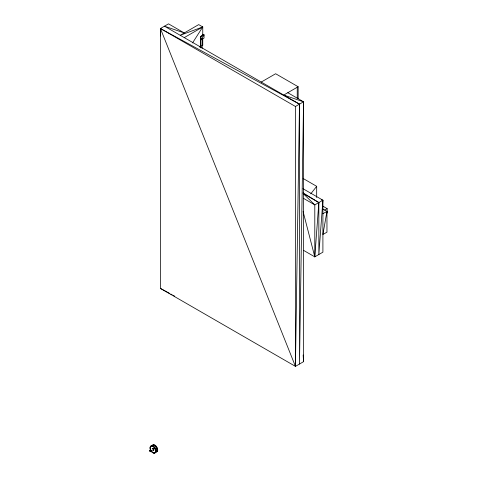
<?xml version="1.0" encoding="UTF-8"?>
<svg xmlns="http://www.w3.org/2000/svg" width="477" height="477" viewBox="0 0 477 477"><rect width="100%" height="100%" fill="white"/><g stroke="black" fill="none" stroke-linecap="round" stroke-linejoin="round"><path stroke-width="0.72" d="M261.241 82.062L275.64 73.744L298.143 86.736L283.737 95.054L303.545 101.81L299.49 364.029L299.49 104.147L160.415 28.525L295.442 366.366L299.49 104.147L164.464 26.187L184.265 32.943L168.512 23.85L160.415 28.525L160.415 288.412L295.442 366.366L303.545 361.691L303.545 101.81L287.792 92.711M299.353 106.371L299.49 104.147M303.438 250.3L314.796 256.859L318.845 202.546L303.026 192.851M321.444 199.923L322.905 200.203L318.845 254.515L318.845 202.546L303.068 193.435L314.796 204.883L314.796 256.859L322.905 252.172L322.905 200.203L302.973 188.695M200.37 39.651L200.823 36.795L203.071 34.976L204.025 34.946L204.025 38.065L200.823 39.913L200.37 39.651L200.37 36.532L203.071 34.976M192.529 42.948L202.755 26.95L198.706 24.607L180.217 35.286L202.755 26.95L202.755 35.709M204.025 34.946L200.823 36.795L200.823 39.913L204.025 34.946L202.749 34.207M310.783 193.835L316.68 186.322L303.145 178.505M200.823 39.913L201.944 39.001M184.265 37.623L202.755 26.95M199.565 47.038L202.755 45.196L202.755 38.625M160.528 35.972L160.415 28.525L295.442 106.484L303.545 101.81M322.905 200.203L314.796 204.883L303.438 198.325M324.616 210.13L327.174 208.652L327.174 213.136M322.905 213.714L326.96 211.377L326.96 232.168L322.905 234.505L326.96 211.377L322.458 208.777M160.415 288.412L169.556 293.379M170.861 294.088L172.167 294.798M173.473 295.513L174.779 296.223M200.37 36.532L200.823 36.795M322.673 206.052L327.174 208.652M303.104 211.585L314.796 256.859M202.475 43.777L202.755 45.196M303.151 355.001L303.545 361.691M200.787 47.795L200.668 39.603L200.65 47.801M316.68 186.322L316.68 197.496M298.143 86.736L298.143 98.614M297.243 87.255L297.243 98.393M295.442 106.484L295.442 366.366M202.111 38.762L202.111 48.451M152.062 445.762A3.977 2.296 60 0 1 156.814 447.575A3.977 2.296 60 0 1 155.305 451.993M152.473 445.327A3.977 2.296 60 0 1 157.04 447.468A3.977 2.296 60 0 1 155.937 451.975M152.217 445.846A3.977 2.296 60 0 1 152.372 445.482M153.725 449.113A0.954 0.549 60 0 1 153.832 449.364M153.832 450.008A0.954 0.549 60 0 1 153.66 450.175M152.867 450.282A0.954 0.549 60 0 0 153.57 449.93A0.954 0.549 60 0 0 152.89 448.726A0.954 0.549 60 0 0 152.211 449.107A0.954 0.549 60 0 1 152.902 448.744A0.954 0.549 60 0 1 153.57 449.93A0.954 0.549 60 0 1 152.855 450.264M153.57 449.042A0.954 0.549 60 0 1 153.487 450.228M152.634 448.541A0.954 0.549 60 0 1 152.89 448.499M153.093 448.571A0.954 0.549 60 0 1 153.397 448.815M150.505 449.048A3.977 2.296 60 0 1 152.229 445.78A3.977 2.296 60 0 1 155.83 450.061A3.977 2.296 60 0 1 153.749 452.906M153.332 452.739A3.977 2.296 60 0 1 152.294 451.999M151.901 451.6A3.977 2.296 60 0 1 151.37 450.902M156.343 447.67A3.5 2.021 60 0 0 152.479 445.774A3.5 2.021 60 0 1 156.337 447.659A3.5 2.021 60 0 1 155.764 451.755A3.5 2.021 60 0 0 156.337 447.659M152.407 446.037A3.977 2.296 60 0 0 150.571 450.008A3.977 2.296 60 0 1 152.396 446.019A3.977 2.296 60 0 1 155.609 451.874A3.977 2.296 60 0 1 151.137 451.045A3.977 2.296 60 0 0 155.609 451.874A3.977 2.296 60 0 0 152.407 446.037M149.867 450.67A0.954 0.549 60 0 0 150.994 451.689A0.954 0.549 60 0 0 150.708 450.216A0.954 0.549 60 0 0 149.867 450.67M149.85 450.777A0.805 0.465 60 0 0 150.792 451.653A0.805 0.465 60 0 0 150.571 450.419A0.805 0.465 60 0 0 149.838 450.759A0.805 0.465 60 0 0 150.78 451.636A0.805 0.465 60 0 0 150.559 450.401A0.805 0.465 60 0 0 149.85 450.777"/></g></svg>
